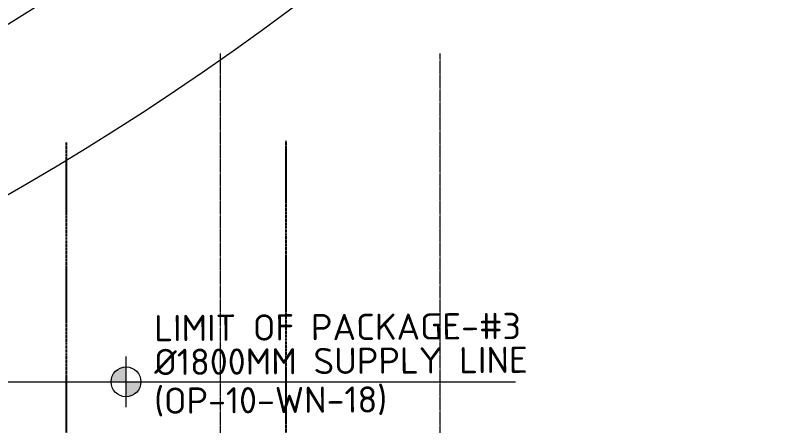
# Model space of a CAD drawing. Header units: inches. Extents: x 0 to 235202, y 0 to 361577.
# Drawn here: x 177803 to 193658, y 140413 to 148809 of the extents above; entities that cross this region are included whole.
import ezdxf
from ezdxf.enums import TextEntityAlignment as Align

# ---------------------------------------------------------------- set-up
doc = ezdxf.new("R2010")
doc.units = ezdxf.units.IN
doc.header["$MEASUREMENT"] = 0
doc.linetypes.add('CENTER', pattern=[2, 1.25, -0.25, 0.25, -0.25])
doc.linetypes.add('PHANTOM2', pattern=[1.25, 0.625, -0.125, 0.125, -0.125, 0.125, -0.125])
doc.layers.add('.5', color=8, linetype='Continuous', lineweight=0)
doc.layers.add('DIM', color=251, linetype='Continuous', lineweight=0)
for name, color, linetype in [('GRID_TXT45', 4, 'Continuous'), ('M-X-BKGD', 8, 'Continuous'), ('WINDOW ELEV', 3, 'Continuous')]:
    doc.layers.add(name, color=color, linetype=linetype)
doc.styles.add('ISO', font='isocpeur.ttf')
doc.styles.add('SIMPLEX', font='simplex.shx')
doc.styles.get("Standard").update_dxf_attribs({"font": 'arial.ttf'})
doc.linetypes.add('FENCE_LINE', pattern='A,0.5,-0.1,["X",Standard,S=0.1,R=0,X=-0.02,Y=-0.05],-0.1', length=0.7)

# ---------------------------------------------------------------- blocks, each defined once
blk = doc.blocks.new('FLOOR PLAN REV 2')
at = {"layer": 'DIM'}
h = blk.add_hatch(color=8, dxfattribs=at)
edge = h.paths.add_edge_path()
edge.add_line((105897, 241134), (105592, 241134))
edge.add_line((105592, 241134), (105592, 240829))
edge.add_ellipse((105592, 241134), major_axis=(0, 305), ratio=1, start_angle=180.0111, end_angle=270.0111)
edge = h.paths.add_edge_path()
edge.add_ellipse((105592, 241134), major_axis=(0, 305), ratio=1, start_angle=-0.0142, end_angle=89.9858)
edge.add_line((105287, 241134), (105592, 241134))
edge.add_line((105592, 241134), (105592, 241440))
at = {"layer": '.5', "color": 8, "linetype": 'CENTER', "ltscale": 10}
for p, q in [((107527, 216571), (107527, 247856)), ((112027, 216571), (112027, 247856))]:
    blk.add_line(p, q, dxfattribs=at)
at = {"color": 8, "linetype": 'PHANTOM2', "ltscale": 20}
for p, q in [((108867, 246070), (108867, 225555)), ((104363, 246038), (104363, 222993))]:
    blk.add_line(p, q, dxfattribs=at)
at = {"layer": 'DIM', "color": 8}
for p, q in [((105592, 240615), (105592, 241654)), ((105073, 241134), (106111, 241134))]:
    blk.add_line(p, q, dxfattribs=at)
at = {"layer": 'DIM', "color": 8, "linetype": 'Continuous'}
blk.add_line((101531, 241134), (113569, 241134), dxfattribs=at)
blk.add_arc((76434, 292014), 51111, 236.5614, 351.1141, dxfattribs=at)
at = {"layer": 'DIM', "color": 8, "linetype": 'FENCE_LINE', "ltscale": 25}
blk.add_arc((76434, 292014), 54111, 255.1469, 351.1141, dxfattribs=at)
at = {"layer": 'DIM', "color": 8}
blk.add_ellipse((105592, 241134), major_axis=(0, 305), ratio=1, start_param=4.711893, end_param=10.995078, dxfattribs=at)
at = {"color": 8, "style": 'ISO'}
for s, p in [('LIMIT OF PACKAGE-#3', (106171, 241965)), ('%%C1800MM SUPPLY LINE', (106171, 241271)), ('(OP-10-WN-18)', (106171, 240478))]:
    blk.add_text(s, height=536.62, rotation=0.3517, dxfattribs=at).set_placement(p)
at = {"layer": 'GRID_TXT45', "color": 8, "style": 'SIMPLEX'}
for p in [(53803, 233268), (53803, 227018), (53803, 220768)]:
    blk.add_attdef('GRD_TXT', text='', height=450, rotation=180, dxfattribs=at).set_placement(p, align=Align.MIDDLE_CENTER)
blk = doc.blocks.new('PLAN REV 1')
at = {"layer": 'WINDOW ELEV', "color": 1}
blk.add_blockref('FLOOR PLAN REV 2', (115855, -22752), dxfattribs=at)

msp = doc.modelspace()

# ---------------------------------------------------------------- block references
at = {"layer": 'M-X-BKGD', "color": 8}
msp.add_blockref('PLAN REV 1', (-41380, -77075), dxfattribs=at)

doc.saveas('drawing.dxf')
